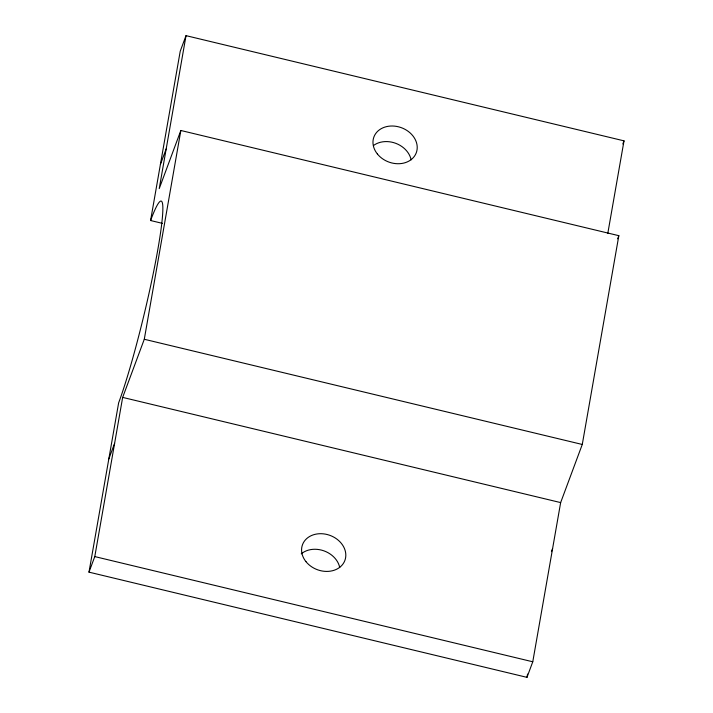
<?xml version="1.0" encoding="UTF-8"?>
<svg xmlns="http://www.w3.org/2000/svg" width="713" height="713" viewBox="0 0 713 713"><rect width="100%" height="100%" fill="white"/><g stroke="black" fill="none" stroke-linecap="round" stroke-linejoin="round"><path stroke-width="1.07" d="M186.022 35.65L159.231 188.615L180.844 130.488L618.831 235.682L582.271 444.466L560.65 502.594L532.771 661.78L526.978 677.35L88.991 572.147L118.643 402.845A113.741 9.884 -76.5 0 0 157.921 249.024A113.741 9.884 -76.5 0 0 150.577 220.522L180.229 51.22L186.022 35.65L624.009 140.853L607.797 233.409M88.991 572.147L94.784 556.586L122.663 397.399L144.284 339.263L180.844 130.488M526.978 677.35L527.558 674.079M160.398 164.462L166.182 148.892M108.831 458.905L114.615 443.334M622.85 143.964L624.009 140.853M617.681 238.802L618.831 235.682M551.443 551.648L552.602 548.538M150.577 220.522L162.475 223.383M144.284 339.263L582.271 444.466M122.663 397.399L560.65 502.594M94.784 556.586L532.771 661.78M301.26 553.849A22.611 18.288 20.4 0 1 323.907 550.846A22.611 18.288 20.4 0 1 339.718 567.539M373.452 145.541A22.611 18.288 20.4 0 1 395.867 143.366A22.611 18.288 20.4 0 1 411.116 159.855M377.364 153.963A22.611 18.288 20.4 0 0 415.429 154.641A22.611 18.288 20.4 0 0 392.489 126.005A22.611 18.288 20.4 0 0 377.364 153.963M305.966 561.648A22.611 18.288 20.4 0 0 344.031 562.325A22.611 18.288 20.4 0 0 321.091 533.698A22.611 18.288 20.4 0 0 305.966 561.648"/></g></svg>
